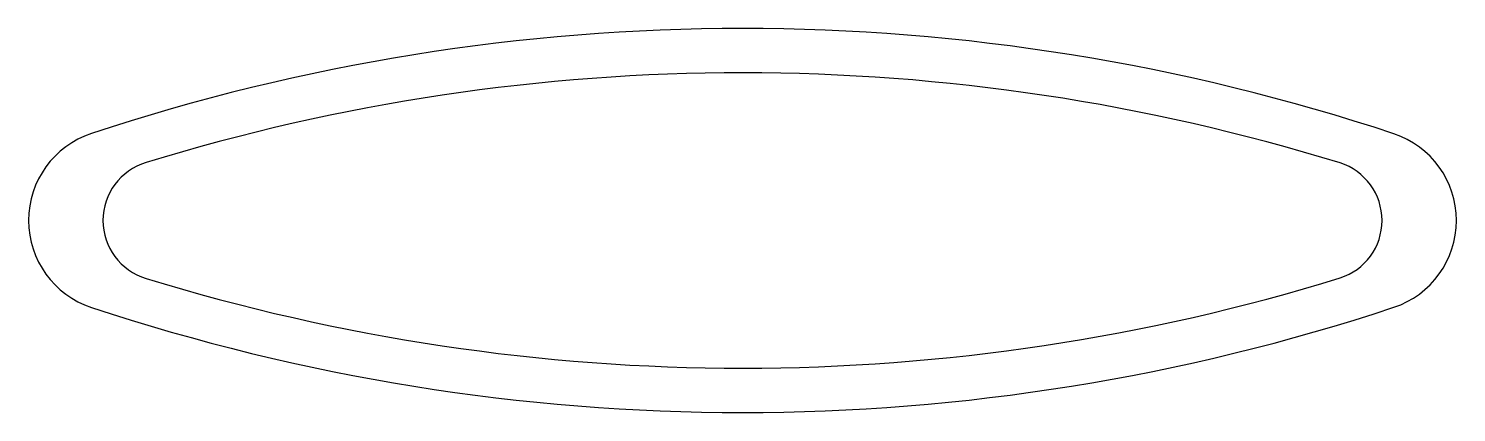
# Model space of a CAD drawing. Extents: x 220.4 to 249.4, y 306.8 to 314.6.
import ezdxf

# ---------------------------------------------------------------- set-up
doc = ezdxf.new("R2010")
doc.units = 0
doc.layers.get('0').update_dxf_attribs({"linetype": 'CONTINUOUS'})

msp = doc.modelspace()

# ---------------------------------------------------------------- linework, layer by layer
for points in [[(248.14, 308.976, 0.720418), (248.14, 312.502, 0.161471), (221.688, 312.505, 0.723491), (221.688, 308.974, 0.161471)], [(247.046, 309.571, 0.730688), (247.046, 311.908, 0.150768), (222.797, 311.915, 0.745302), (222.797, 309.564, 0.150768)]]:
    msp.add_lwpolyline(points, format="xyb", close=True)

doc.saveas('drawing.dxf')
